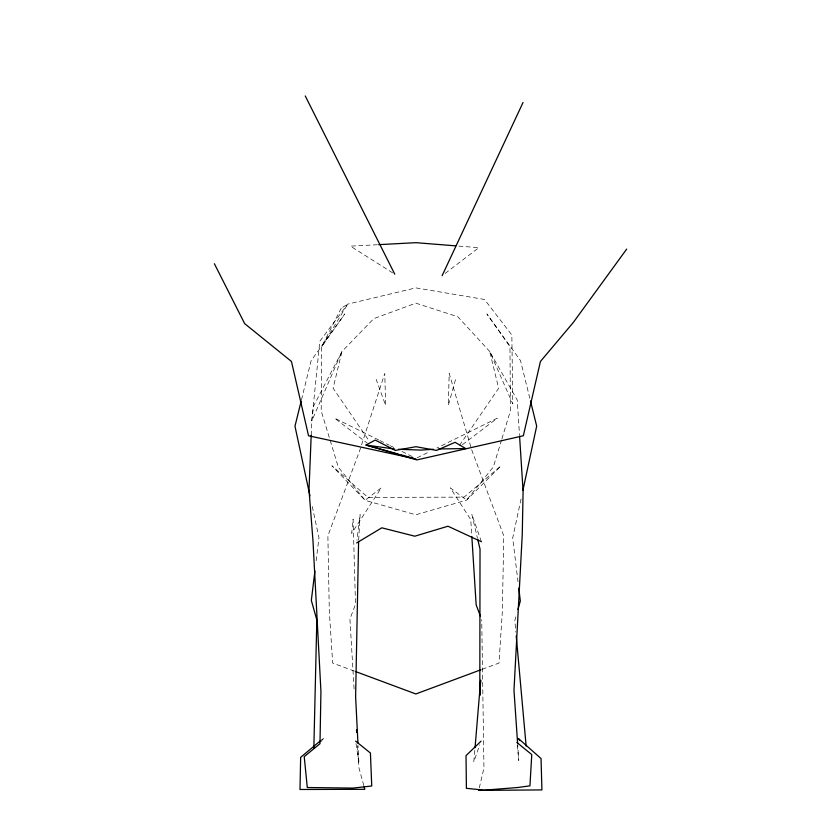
<?xml version="1.0" encoding="UTF-8"?>
<svg xmlns="http://www.w3.org/2000/svg" width="832" height="832" viewBox="0 0 832 832"><rect width="100%" height="100%" fill="white"/><g stroke="black" fill="none" stroke-linecap="round" stroke-linejoin="round"><path stroke-width="0.62" stroke-dasharray="4.16 3.12" d="M311.199 435.25L311.771 420.971L319.821 341.245L347.703 304.138L415.834 287.882L484.505 299.458L511.846 335.036L512.793 403.946L489.715 351.499L457.86 316.774L415.834 303.16L373.797 318.635L341.952 351.499L313.55 406.099L311.771 420.971L341.952 351.499L333.102 388.201L369.294 441.178M358.665 540.186L360.121 514.561L356.959 540.363M474.812 750.36L473.772 761.852L479.752 744.817M316.17 560.726L318.968 537.711L311.886 504.774M521.05 499.023L512.689 537.992L517.993 581.693M479.274 787.925L483.954 768.102L481.738 619.674M301.506 399.714L311.147 360.589L344.781 313.945L321.703 346.705L321.194 410.925L338.322 467.178L365.092 500.313L415.834 514.79L466.575 500.126L500.854 466.003L464.069 497.141L367.962 497.38L331.906 465.785L365.092 500.313L381.368 487.729L351.686 533.322L353.09 519.095L355.503 604.282L349.929 619.122L354.224 691.205M455.489 379.631L448.334 405.382L449.186 373.422L471.91 450.403L503.776 535.86L502.362 611.229L498.992 663.052L482.113 669.323M515.871 616.834L514.842 620.495L515.892 632.143M501.54 440.034L493.345 466.95L466.575 500.126L450.299 487.854L470.766 519.636L471.744 535.132M501.904 438.818L510.474 410.675L509.954 346.642L486.886 313.945L520.52 360.641L530.161 399.672M459.472 445.422L498.659 388.263L489.715 351.499L517.265 400.098L519.48 434.699M321.027 741.572L324.241 737.589L321.287 740.064M445.162 273.406L478.816 247.686L458.286 246.054M462.426 444.694L497.307 418.153L436.862 448.042M417.102 457.818L429.894 451.495M377.437 244.722L350.48 246.147L392.61 272.834M354.37 671.112L332.675 663.052L329.306 611.229L327.881 535.86L359.757 450.403L384.769 373.422L385.632 405.382L376.178 379.371M378.747 439.993L334.578 418.153L367.224 443.134M379.912 440.565L389.21 445.172M390.374 445.744L393.858 447.47M401.991 451.495L412.454 456.664M481.385 541.694L471.817 514.27L477.381 537.867M363.813 785.616L358.748 767.135L357.448 745.254M356.002 743.6L358.966 763.578L358.062 745.618M517.171 745.056L518.783 760.562L517.733 745.222M341.203 308.214L321.703 346.705L347.703 304.138L341.203 308.214"/><path stroke-width="1.25" d="M313.851 747.926L316.826 619.965L311.334 600.371L314.922 570.96M311.199 435.25L309.005 489.798L313.009 541.32L320.934 691.454L319.987 743.704L304.221 756.642L307.299 787.53L352.945 788.091L371.738 785.99L370.427 753.043L355.628 741.104M358.592 541.466L355.618 696.873L357.937 743.059M475.041 747.802L480.667 680.17L479.804 695.458L480.022 549.047L477.672 539.115M522.933 490.225L536.682 426.109L530.473 400.93M301.194 400.972L294.975 426.223L309.972 495.903M517.93 609.513L520.322 600.974L518.773 588.12M442.104 275.746L523.047 102.461M626.694 249.08L573.269 322.504L540.436 361.462L523.338 435.77L416.78 459.93L366.007 445.037L375.201 440.076L395.377 450.424L415.958 446.701L436.54 450.424L455.083 442.302L465.67 448.552L438.526 448.958M481.042 741.177L466.024 755.612L466.398 788.33L484.286 790.15L517.847 787.509L529.942 785.834L531.762 754.582L516.901 742.477M320.31 740.886L300.654 757.338L299.998 789.485L364.832 789.308L364.156 786.843M356.647 542.942L381.805 527.821L414.814 536.203L447.97 526.219L481.385 541.694M480.906 669.77L415.834 693.961L355.576 671.559M433.524 449.28L421.002 450.081L398.403 449.28M378.716 244.65L415.938 242.684L455.718 245.846M478.681 790.4L541.923 789.911L541.039 758.545L518.346 738.462L519.719 740.584M394.649 449.041L366.007 445.037L398.466 454.106M415.938 458.983L308.537 435.77L291.45 361.462L244.67 323.638L214.365 263.713M400.962 454.802L413.442 458.286M305.261 95.971L394.774 274.196M480.449 616.262L476.164 604.885L471.827 536.432M516.235 636.022L526.136 746.034M517.65 743.943L513.978 690.269L522.267 534.383L523.089 491.098L519.563 435.989M356.522 729.81L356.678 732.389"/></g></svg>
